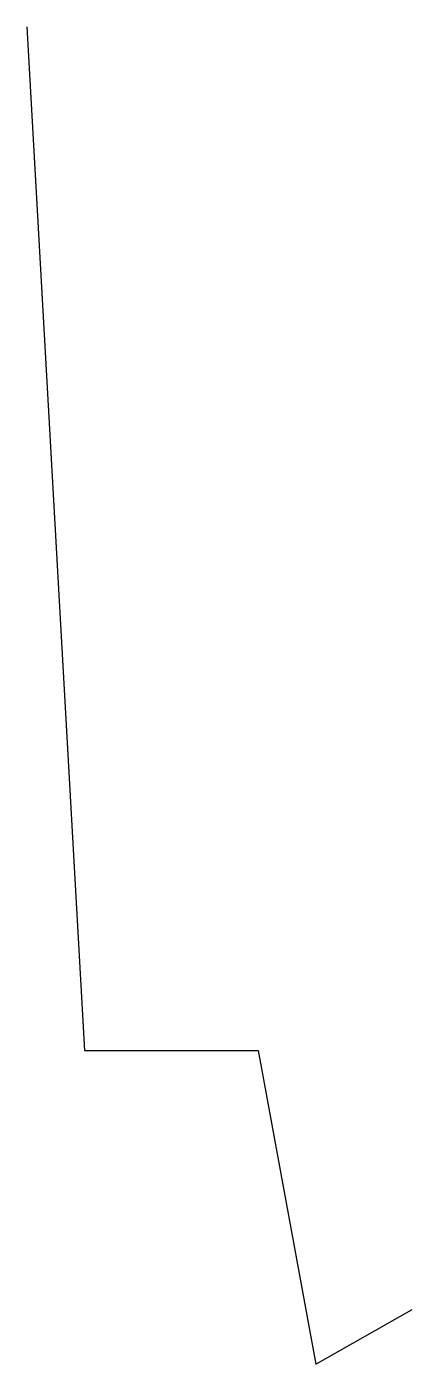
# Model space of a CAD drawing. Header units: metres. Extents: x 203.5 to 209.4, y 889.2 to 909.4.
import ezdxf

# ---------------------------------------------------------------- set-up
doc = ezdxf.new("R2010")
doc.units = ezdxf.units.M

msp = doc.modelspace()

# ---------------------------------------------------------------- linework, layer by layer
msp.add_lwpolyline([(203.53577, 909.38144), (204.40932, 893.91753), (207.02996, 893.91753), (207.90349, 889.17526), (209.35939, 890)])

doc.saveas('drawing.dxf')
